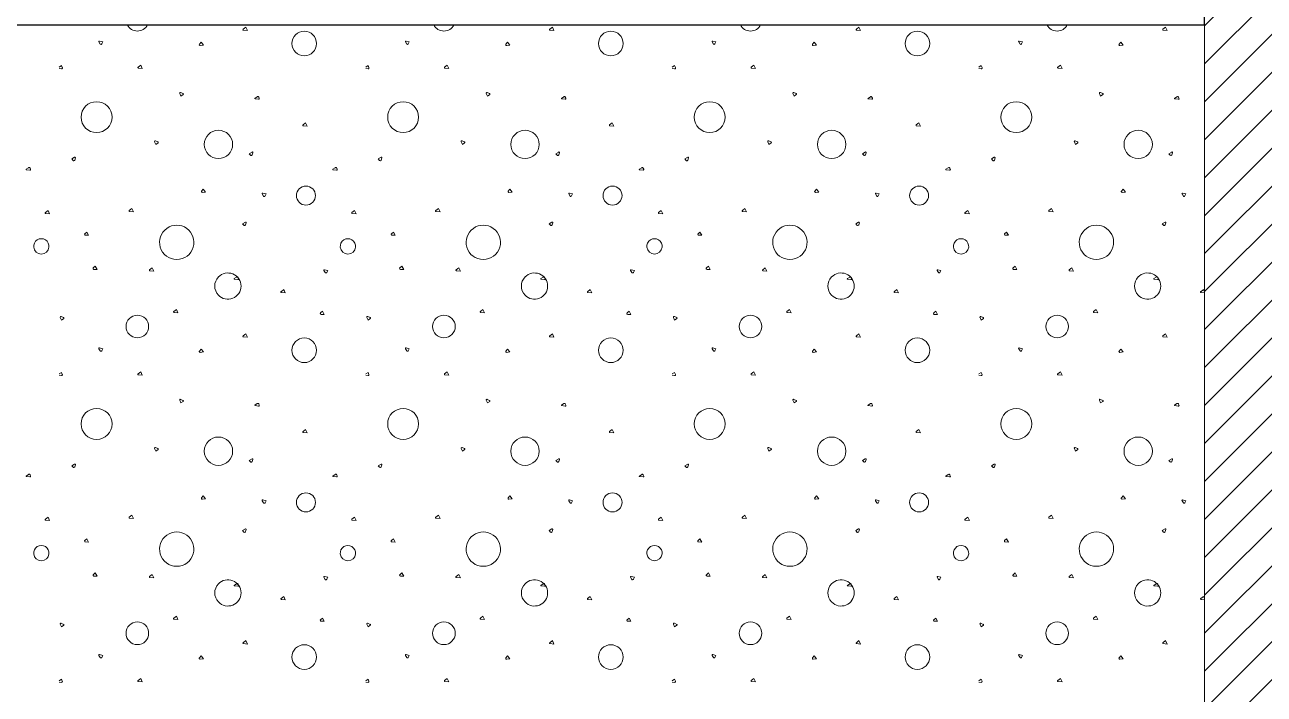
# Model space of a CAD drawing. Header units: millimetres. Extents: x 15 to 2176, y 3 to 641.
# Drawn here: x 905.7 to 970.3, y 53.2 to 88.1 of the extents above; entities that cross this region are included whole.
import ezdxf
from ezdxf.xclip import XClip

# ---------------------------------------------------------------- set-up
doc = ezdxf.new("R2010")
doc.units = ezdxf.units.MM
doc.header["$MEASUREMENT"] = 0
doc.header["$XCLIPFRAME"] = 0
doc.layers.add('A--------P-', color=7, linetype='Continuous')
doc.layers.add('A-01SF-----', color=7, linetype='Continuous')
doc.layers.add('A-L-10--EF-', color=4, linetype='Continuous', lineweight=0)

# ---------------------------------------------------------------- blocks, each defined once
blk = doc.blocks.new('*X6')
at = {"layer": 'A-L-10--EF-'}
for p, q in [((917.049, 87.847), (917.184, 87.953)), ((917.269, 87.778), (917.064, 87.796)), ((917.184, 87.953), (917.269, 87.778)), ((933.049, 87.847), (933.184, 87.953)), ((933.269, 87.778), (933.064, 87.796)), ((933.184, 87.953), (933.269, 87.778)), ((949.049, 87.847), (949.184, 87.953)), ((949.269, 87.778), (949.064, 87.796)), ((949.184, 87.953), (949.269, 87.778)), ((965.049, 87.847), (965.184, 87.953)), ((965.269, 87.778), (965.064, 87.796)), ((965.184, 87.953), (965.269, 87.778)), ((909.59, 87.072), (909.521, 87.182)), ((909.553, 87.225), (909.718, 87.181)), ((909.718, 87.181), (909.665, 87.076)), ((914.765, 87.058), (914.851, 87.162)), ((914.971, 87.009), (914.803, 86.988)), ((914.851, 87.162), (914.971, 87.009)), ((925.59, 87.072), (925.521, 87.182)), ((925.553, 87.225), (925.718, 87.181)), ((925.718, 87.181), (925.665, 87.076)), ((930.765, 87.058), (930.851, 87.162)), ((930.971, 87.009), (930.803, 86.988)), ((930.851, 87.162), (930.971, 87.009)), ((941.59, 87.072), (941.521, 87.182)), ((941.553, 87.225), (941.718, 87.181)), ((941.718, 87.181), (941.665, 87.076)), ((946.765, 87.058), (946.851, 87.162)), ((946.971, 87.009), (946.803, 86.988)), ((946.851, 87.162), (946.971, 87.009)), ((957.59, 87.072), (957.521, 87.182)), ((957.553, 87.225), (957.718, 87.181)), ((957.718, 87.181), (957.665, 87.076)), ((962.765, 87.058), (962.851, 87.162)), ((962.971, 87.009), (962.803, 86.988)), ((962.851, 87.162), (962.971, 87.009)), ((907.443, 85.862), (907.564, 85.947)), ((907.565, 85.779), (907.443, 85.795)), ((907.564, 85.947), (907.61, 85.839)), ((911.563, 85.869), (911.699, 85.974)), ((911.784, 85.8), (911.579, 85.818)), ((911.699, 85.974), (911.784, 85.8)), ((923.443, 85.862), (923.564, 85.947)), ((923.565, 85.779), (923.443, 85.795)), ((923.564, 85.947), (923.61, 85.839)), ((927.563, 85.869), (927.699, 85.974)), ((927.784, 85.8), (927.579, 85.818)), ((927.699, 85.974), (927.784, 85.8)), ((939.443, 85.862), (939.564, 85.947)), ((939.565, 85.779), (939.443, 85.795)), ((939.564, 85.947), (939.61, 85.839)), ((943.563, 85.869), (943.699, 85.974)), ((943.784, 85.8), (943.579, 85.818)), ((943.699, 85.974), (943.784, 85.8)), ((955.443, 85.862), (955.564, 85.947)), ((955.565, 85.779), (955.443, 85.795)), ((955.564, 85.947), (955.61, 85.839)), ((959.563, 85.869), (959.699, 85.974)), ((959.784, 85.8), (959.579, 85.818)), ((959.699, 85.974), (959.784, 85.8)), ((913.738, 84.492), (913.799, 84.351)), ((913.911, 84.484), (913.785, 84.539)), ((913.799, 84.351), (913.916, 84.435)), ((917.661, 84.236), (917.783, 84.322)), ((917.849, 84.189), (917.666, 84.214)), ((917.861, 84.299), (917.887, 84.239)), ((929.738, 84.492), (929.799, 84.351)), ((929.911, 84.484), (929.785, 84.539)), ((929.799, 84.351), (929.916, 84.435)), ((933.661, 84.236), (933.783, 84.322)), ((933.849, 84.189), (933.666, 84.214)), ((933.861, 84.299), (933.887, 84.239)), ((945.738, 84.492), (945.799, 84.351)), ((945.911, 84.484), (945.785, 84.539)), ((945.799, 84.351), (945.916, 84.435)), ((949.661, 84.236), (949.783, 84.322)), ((949.849, 84.189), (949.666, 84.214)), ((949.861, 84.299), (949.887, 84.239)), ((961.738, 84.492), (961.799, 84.351)), ((961.911, 84.484), (961.785, 84.539)), ((961.799, 84.351), (961.916, 84.435)), ((965.661, 84.236), (965.783, 84.322)), ((965.849, 84.189), (965.666, 84.214)), ((965.861, 84.299), (965.887, 84.239)), ((920.174, 82.857), (920.309, 82.962)), ((920.394, 82.788), (920.189, 82.805)), ((920.309, 82.962), (920.394, 82.788)), ((936.174, 82.857), (936.309, 82.962)), ((936.394, 82.788), (936.189, 82.805)), ((936.309, 82.962), (936.394, 82.788)), ((952.174, 82.857), (952.309, 82.962)), ((952.394, 82.788), (952.189, 82.805)), ((952.309, 82.962), (952.394, 82.788)), ((912.426, 81.974), (912.487, 81.834)), ((912.599, 81.967), (912.473, 82.022)), ((912.487, 81.834), (912.604, 81.917)), ((928.426, 81.974), (928.487, 81.834)), ((928.599, 81.967), (928.473, 82.022)), ((928.487, 81.834), (928.604, 81.917)), ((944.426, 81.974), (944.487, 81.834)), ((944.599, 81.967), (944.473, 82.022)), ((944.487, 81.834), (944.604, 81.917)), ((960.426, 81.974), (960.487, 81.834)), ((960.599, 81.967), (960.473, 82.022)), ((960.487, 81.834), (960.604, 81.917)), ((908.249, 81.163), (908.101, 81.077)), ((908.101, 81.077), (908.168, 81.002)), ((908.258, 81.022), (908.291, 81.129)), ((917.514, 81.438), (917.365, 81.352)), ((917.365, 81.352), (917.433, 81.277)), ((917.522, 81.297), (917.556, 81.404)), ((924.249, 81.163), (924.101, 81.077)), ((924.101, 81.077), (924.168, 81.002)), ((924.258, 81.022), (924.291, 81.129)), ((933.514, 81.438), (933.365, 81.352)), ((933.365, 81.352), (933.433, 81.277)), ((933.522, 81.297), (933.556, 81.404)), ((940.249, 81.163), (940.101, 81.077)), ((940.101, 81.077), (940.168, 81.002)), ((940.258, 81.022), (940.291, 81.129)), ((949.514, 81.438), (949.365, 81.352)), ((949.365, 81.352), (949.433, 81.277)), ((949.522, 81.297), (949.556, 81.404)), ((956.249, 81.163), (956.101, 81.077)), ((956.101, 81.077), (956.168, 81.002)), ((956.258, 81.022), (956.291, 81.129)), ((965.514, 81.438), (965.365, 81.352)), ((965.365, 81.352), (965.433, 81.277)), ((965.522, 81.297), (965.556, 81.404)), ((905.727, 80.536), (905.849, 80.621)), ((905.916, 80.489), (905.732, 80.514)), ((905.928, 80.599), (905.954, 80.539)), ((921.727, 80.536), (921.849, 80.621)), ((921.916, 80.489), (921.732, 80.514)), ((921.928, 80.599), (921.954, 80.539)), ((937.727, 80.536), (937.849, 80.621)), ((937.916, 80.489), (937.732, 80.514)), ((937.928, 80.599), (937.954, 80.539)), ((953.727, 80.536), (953.849, 80.621)), ((953.916, 80.489), (953.732, 80.514)), ((953.928, 80.599), (953.954, 80.539)), ((914.882, 79.402), (914.969, 79.506)), ((915.089, 79.353), (914.921, 79.332)), ((914.969, 79.506), (915.089, 79.353)), ((918.115, 79.141), (918.046, 79.251)), ((918.077, 79.294), (918.243, 79.25)), ((918.243, 79.25), (918.19, 79.145)), ((930.882, 79.402), (930.969, 79.506)), ((931.089, 79.353), (930.921, 79.332)), ((930.969, 79.506), (931.089, 79.353)), ((934.115, 79.141), (934.046, 79.251)), ((934.077, 79.294), (934.243, 79.25)), ((934.243, 79.25), (934.19, 79.145)), ((946.882, 79.402), (946.969, 79.506)), ((947.089, 79.353), (946.921, 79.332)), ((946.969, 79.506), (947.089, 79.353)), ((950.115, 79.141), (950.046, 79.251)), ((950.077, 79.294), (950.243, 79.25)), ((950.243, 79.25), (950.19, 79.145)), ((962.882, 79.402), (962.969, 79.506)), ((963.089, 79.353), (962.921, 79.332)), ((962.969, 79.506), (963.089, 79.353)), ((966.115, 79.141), (966.046, 79.251)), ((966.077, 79.294), (966.243, 79.25)), ((966.243, 79.25), (966.19, 79.145)), ((906.727, 78.286), (906.863, 78.391)), ((906.863, 78.391), (906.948, 78.216)), ((911.102, 78.39), (911.237, 78.495)), ((911.322, 78.321), (911.117, 78.338)), ((911.237, 78.495), (911.322, 78.321)), ((922.727, 78.286), (922.863, 78.391)), ((922.863, 78.391), (922.948, 78.216)), ((927.102, 78.39), (927.237, 78.495)), ((927.322, 78.321), (927.117, 78.338)), ((927.237, 78.495), (927.322, 78.321)), ((938.727, 78.286), (938.863, 78.391)), ((938.863, 78.391), (938.948, 78.216)), ((943.102, 78.39), (943.237, 78.495)), ((943.322, 78.321), (943.117, 78.338)), ((943.237, 78.495), (943.322, 78.321)), ((954.727, 78.286), (954.863, 78.391)), ((954.863, 78.391), (954.948, 78.216)), ((959.102, 78.39), (959.237, 78.495)), ((959.322, 78.321), (959.117, 78.338)), ((959.237, 78.495), (959.322, 78.321)), ((906.948, 78.216), (906.743, 78.234)), ((917.163, 77.779), (917.015, 77.693)), ((917.015, 77.693), (917.082, 77.618)), ((917.172, 77.638), (917.205, 77.746)), ((922.948, 78.216), (922.743, 78.234)), ((933.163, 77.779), (933.015, 77.693)), ((933.015, 77.693), (933.082, 77.618)), ((933.172, 77.638), (933.205, 77.746)), ((938.948, 78.216), (938.743, 78.234)), ((949.163, 77.779), (949.015, 77.693)), ((949.015, 77.693), (949.082, 77.618)), ((949.172, 77.638), (949.205, 77.746)), ((954.948, 78.216), (954.743, 78.234)), ((965.163, 77.779), (965.015, 77.693)), ((965.015, 77.693), (965.082, 77.618)), ((965.172, 77.638), (965.205, 77.746)), ((908.788, 77.175), (908.889, 77.264)), ((908.984, 77.095), (908.815, 77.099)), ((908.889, 77.264), (908.984, 77.095)), ((924.788, 77.175), (924.889, 77.264)), ((924.984, 77.095), (924.815, 77.099)), ((924.889, 77.264), (924.984, 77.095)), ((940.788, 77.175), (940.889, 77.264)), ((940.984, 77.095), (940.815, 77.099)), ((940.889, 77.264), (940.984, 77.095)), ((956.788, 77.175), (956.889, 77.264)), ((956.984, 77.095), (956.815, 77.099)), ((956.889, 77.264), (956.984, 77.095)), ((909.228, 75.394), (909.33, 75.483)), ((909.425, 75.314), (909.256, 75.319)), ((909.33, 75.483), (909.425, 75.314)), ((912.161, 75.3), (912.297, 75.405)), ((912.382, 75.231), (912.176, 75.249)), ((912.297, 75.405), (912.382, 75.231)), ((921.336, 75.149), (921.266, 75.258)), ((921.298, 75.302), (921.464, 75.258)), ((921.464, 75.258), (921.411, 75.153)), ((925.228, 75.394), (925.33, 75.483)), ((925.425, 75.314), (925.256, 75.319)), ((925.33, 75.483), (925.425, 75.314)), ((928.161, 75.3), (928.297, 75.405)), ((928.382, 75.231), (928.176, 75.249)), ((928.297, 75.405), (928.382, 75.231)), ((937.336, 75.149), (937.266, 75.258)), ((937.298, 75.302), (937.464, 75.258)), ((937.464, 75.258), (937.411, 75.153)), ((941.228, 75.394), (941.33, 75.483)), ((941.425, 75.314), (941.256, 75.319)), ((941.33, 75.483), (941.425, 75.314)), ((944.161, 75.3), (944.297, 75.405)), ((944.382, 75.231), (944.176, 75.249)), ((944.297, 75.405), (944.382, 75.231)), ((953.336, 75.149), (953.266, 75.258)), ((953.298, 75.302), (953.464, 75.258)), ((953.464, 75.258), (953.411, 75.153)), ((957.228, 75.394), (957.33, 75.483)), ((957.425, 75.314), (957.256, 75.319)), ((957.33, 75.483), (957.425, 75.314)), ((960.161, 75.3), (960.297, 75.405)), ((960.382, 75.231), (960.176, 75.249)), ((960.297, 75.405), (960.382, 75.231)), ((916.581, 74.834), (916.703, 74.92)), ((916.77, 74.787), (916.587, 74.812)), ((916.782, 74.897), (916.808, 74.837)), ((932.581, 74.834), (932.703, 74.92)), ((932.77, 74.787), (932.587, 74.812)), ((932.782, 74.897), (932.808, 74.837)), ((948.581, 74.834), (948.703, 74.92)), ((948.77, 74.787), (948.587, 74.812)), ((948.782, 74.897), (948.808, 74.837)), ((964.581, 74.834), (964.703, 74.92)), ((964.77, 74.787), (964.587, 74.812)), ((964.782, 74.897), (964.808, 74.837)), ((919.027, 74.155), (919.163, 74.261)), ((919.248, 74.086), (919.042, 74.104)), ((919.163, 74.261), (919.248, 74.086)), ((935.027, 74.155), (935.163, 74.261)), ((935.248, 74.086), (935.042, 74.104)), ((935.163, 74.261), (935.248, 74.086)), ((951.027, 74.155), (951.163, 74.261)), ((951.248, 74.086), (951.042, 74.104)), ((951.163, 74.261), (951.248, 74.086)), ((967.027, 74.155), (967.163, 74.261)), ((967.22, 74.089), (967.042, 74.104)), ((967.163, 74.261), (967.22, 74.143)), ((913.427, 73.127), (913.562, 73.232)), ((913.562, 73.232), (913.647, 73.058)), ((921.088, 73.045), (921.189, 73.134)), ((921.189, 73.134), (921.284, 72.965)), ((929.427, 73.127), (929.562, 73.232)), ((929.562, 73.232), (929.647, 73.058)), ((937.088, 73.045), (937.189, 73.134)), ((937.189, 73.134), (937.284, 72.965)), ((945.427, 73.127), (945.562, 73.232)), ((945.562, 73.232), (945.647, 73.058)), ((953.088, 73.045), (953.189, 73.134)), ((953.189, 73.134), (953.284, 72.965)), ((961.427, 73.127), (961.562, 73.232)), ((961.562, 73.232), (961.647, 73.058)), ((907.503, 72.811), (907.565, 72.671)), ((907.676, 72.804), (907.551, 72.859)), ((907.565, 72.671), (907.681, 72.754)), ((913.647, 73.058), (913.442, 73.075)), ((921.284, 72.965), (921.115, 72.969)), ((923.503, 72.811), (923.565, 72.671)), ((923.676, 72.804), (923.551, 72.859)), ((923.565, 72.671), (923.681, 72.754)), ((929.647, 73.058), (929.442, 73.075)), ((937.284, 72.965), (937.115, 72.969)), ((939.503, 72.811), (939.565, 72.671)), ((939.676, 72.804), (939.551, 72.859)), ((939.565, 72.671), (939.681, 72.754)), ((945.647, 73.058), (945.442, 73.075)), ((953.284, 72.965), (953.115, 72.969)), ((955.503, 72.811), (955.565, 72.671)), ((955.676, 72.804), (955.551, 72.859)), ((955.565, 72.671), (955.681, 72.754)), ((961.647, 73.058), (961.442, 73.075)), ((917.049, 71.847), (917.184, 71.953)), ((917.184, 71.953), (917.269, 71.778)), ((933.049, 71.847), (933.184, 71.953)), ((933.184, 71.953), (933.269, 71.778)), ((949.049, 71.847), (949.184, 71.953)), ((949.184, 71.953), (949.269, 71.778)), ((965.049, 71.847), (965.184, 71.953)), ((965.184, 71.953), (965.269, 71.778)), ((909.59, 71.072), (909.521, 71.182)), ((909.553, 71.225), (909.718, 71.181)), ((909.718, 71.181), (909.665, 71.076)), ((914.765, 71.058), (914.851, 71.162)), ((914.851, 71.162), (914.971, 71.009)), ((917.269, 71.778), (917.064, 71.796)), ((925.59, 71.072), (925.521, 71.182)), ((925.553, 71.225), (925.718, 71.181)), ((925.718, 71.181), (925.665, 71.076)), ((930.765, 71.058), (930.851, 71.162)), ((930.851, 71.162), (930.971, 71.009)), ((933.269, 71.778), (933.064, 71.796)), ((941.59, 71.072), (941.521, 71.182)), ((941.553, 71.225), (941.718, 71.181)), ((941.718, 71.181), (941.665, 71.076)), ((946.765, 71.058), (946.851, 71.162)), ((946.851, 71.162), (946.971, 71.009)), ((949.269, 71.778), (949.064, 71.796)), ((957.59, 71.072), (957.521, 71.182)), ((957.553, 71.225), (957.718, 71.181)), ((957.718, 71.181), (957.665, 71.076)), ((962.765, 71.058), (962.851, 71.162)), ((962.851, 71.162), (962.971, 71.009)), ((965.269, 71.778), (965.064, 71.796)), ((914.971, 71.009), (914.803, 70.988)), ((930.971, 71.009), (930.803, 70.988)), ((946.971, 71.009), (946.803, 70.988)), ((962.971, 71.009), (962.803, 70.988)), ((907.443, 69.862), (907.564, 69.947)), ((907.564, 69.947), (907.61, 69.839)), ((911.563, 69.869), (911.699, 69.974)), ((911.699, 69.974), (911.784, 69.8)), ((923.443, 69.862), (923.564, 69.947)), ((923.564, 69.947), (923.61, 69.839)), ((927.563, 69.869), (927.699, 69.974)), ((927.699, 69.974), (927.784, 69.8)), ((939.443, 69.862), (939.564, 69.947)), ((939.564, 69.947), (939.61, 69.839)), ((943.563, 69.869), (943.699, 69.974)), ((943.699, 69.974), (943.784, 69.8)), ((955.443, 69.862), (955.564, 69.947)), ((955.564, 69.947), (955.61, 69.839)), ((959.563, 69.869), (959.699, 69.974)), ((959.699, 69.974), (959.784, 69.8)), ((907.565, 69.779), (907.443, 69.795)), ((911.784, 69.8), (911.579, 69.818)), ((923.565, 69.779), (923.443, 69.795)), ((927.784, 69.8), (927.579, 69.818)), ((939.565, 69.779), (939.443, 69.795)), ((943.784, 69.8), (943.579, 69.818)), ((955.565, 69.779), (955.443, 69.795)), ((959.784, 69.8), (959.579, 69.818)), ((913.738, 68.492), (913.799, 68.351)), ((913.911, 68.484), (913.785, 68.539)), ((913.799, 68.351), (913.916, 68.435)), ((917.661, 68.236), (917.783, 68.322)), ((917.849, 68.189), (917.666, 68.214)), ((917.861, 68.299), (917.887, 68.239)), ((929.738, 68.492), (929.799, 68.351)), ((929.911, 68.484), (929.785, 68.539)), ((929.799, 68.351), (929.916, 68.435)), ((933.661, 68.236), (933.783, 68.322)), ((933.849, 68.189), (933.666, 68.214)), ((933.861, 68.299), (933.887, 68.239)), ((945.738, 68.492), (945.799, 68.351)), ((945.911, 68.484), (945.785, 68.539)), ((945.799, 68.351), (945.916, 68.435)), ((949.661, 68.236), (949.783, 68.322)), ((949.849, 68.189), (949.666, 68.214)), ((949.861, 68.299), (949.887, 68.239)), ((961.738, 68.492), (961.799, 68.351)), ((961.911, 68.484), (961.785, 68.539)), ((961.799, 68.351), (961.916, 68.435)), ((965.661, 68.236), (965.783, 68.322)), ((965.849, 68.189), (965.666, 68.214)), ((965.861, 68.299), (965.887, 68.239)), ((920.174, 66.857), (920.309, 66.962)), ((920.394, 66.788), (920.189, 66.805)), ((920.309, 66.962), (920.394, 66.788)), ((936.174, 66.857), (936.309, 66.962)), ((936.394, 66.788), (936.189, 66.805)), ((936.309, 66.962), (936.394, 66.788)), ((952.174, 66.857), (952.309, 66.962)), ((952.394, 66.788), (952.189, 66.805)), ((952.309, 66.962), (952.394, 66.788)), ((912.599, 65.967), (912.473, 66.022)), ((928.599, 65.967), (928.473, 66.022)), ((944.599, 65.967), (944.473, 66.022)), ((960.599, 65.967), (960.473, 66.022)), ((912.426, 65.974), (912.487, 65.834)), ((912.487, 65.834), (912.604, 65.917)), ((917.514, 65.438), (917.365, 65.352)), ((917.365, 65.352), (917.433, 65.277)), ((917.522, 65.297), (917.556, 65.404)), ((928.426, 65.974), (928.487, 65.834)), ((928.487, 65.834), (928.604, 65.917)), ((933.514, 65.438), (933.365, 65.352)), ((933.365, 65.352), (933.433, 65.277)), ((933.522, 65.297), (933.556, 65.404)), ((944.426, 65.974), (944.487, 65.834)), ((944.487, 65.834), (944.604, 65.917)), ((949.514, 65.438), (949.365, 65.352)), ((949.365, 65.352), (949.433, 65.277)), ((949.522, 65.297), (949.556, 65.404)), ((960.426, 65.974), (960.487, 65.834)), ((960.487, 65.834), (960.604, 65.917)), ((965.514, 65.438), (965.365, 65.352)), ((965.365, 65.352), (965.433, 65.277)), ((965.522, 65.297), (965.556, 65.404)), ((908.249, 65.163), (908.101, 65.077)), ((908.101, 65.077), (908.168, 65.002)), ((908.258, 65.022), (908.291, 65.129)), ((924.249, 65.163), (924.101, 65.077)), ((924.101, 65.077), (924.168, 65.002)), ((924.258, 65.022), (924.291, 65.129)), ((940.249, 65.163), (940.101, 65.077)), ((940.101, 65.077), (940.168, 65.002)), ((940.258, 65.022), (940.291, 65.129)), ((956.249, 65.163), (956.101, 65.077)), ((956.101, 65.077), (956.168, 65.002)), ((956.258, 65.022), (956.291, 65.129)), ((905.727, 64.536), (905.849, 64.621)), ((905.916, 64.489), (905.732, 64.514)), ((905.928, 64.599), (905.954, 64.539)), ((921.727, 64.536), (921.849, 64.621)), ((921.916, 64.489), (921.732, 64.514)), ((921.928, 64.599), (921.954, 64.539)), ((937.727, 64.536), (937.849, 64.621)), ((937.916, 64.489), (937.732, 64.514)), ((937.928, 64.599), (937.954, 64.539)), ((953.727, 64.536), (953.849, 64.621)), ((953.916, 64.489), (953.732, 64.514)), ((953.928, 64.599), (953.954, 64.539)), ((914.882, 63.402), (914.969, 63.506)), ((914.969, 63.506), (915.089, 63.353)), ((930.882, 63.402), (930.969, 63.506)), ((930.969, 63.506), (931.089, 63.353)), ((946.882, 63.402), (946.969, 63.506)), ((946.969, 63.506), (947.089, 63.353)), ((962.882, 63.402), (962.969, 63.506)), ((962.969, 63.506), (963.089, 63.353)), ((915.089, 63.353), (914.921, 63.332)), ((918.115, 63.141), (918.046, 63.251)), ((918.077, 63.294), (918.243, 63.25)), ((918.243, 63.25), (918.19, 63.145)), ((931.089, 63.353), (930.921, 63.332)), ((934.115, 63.141), (934.046, 63.251)), ((934.077, 63.294), (934.243, 63.25)), ((934.243, 63.25), (934.19, 63.145)), ((947.089, 63.353), (946.921, 63.332)), ((950.115, 63.141), (950.046, 63.251)), ((950.077, 63.294), (950.243, 63.25)), ((950.243, 63.25), (950.19, 63.145)), ((963.089, 63.353), (962.921, 63.332)), ((966.115, 63.141), (966.046, 63.251)), ((966.077, 63.294), (966.243, 63.25)), ((966.243, 63.25), (966.19, 63.145)), ((906.727, 62.286), (906.863, 62.391)), ((906.948, 62.216), (906.743, 62.234)), ((906.863, 62.391), (906.948, 62.216)), ((911.102, 62.39), (911.237, 62.495)), ((911.322, 62.321), (911.117, 62.338)), ((911.237, 62.495), (911.322, 62.321)), ((922.727, 62.286), (922.863, 62.391)), ((922.948, 62.216), (922.743, 62.234)), ((922.863, 62.391), (922.948, 62.216)), ((927.102, 62.39), (927.237, 62.495)), ((927.322, 62.321), (927.117, 62.338)), ((927.237, 62.495), (927.322, 62.321)), ((938.727, 62.286), (938.863, 62.391)), ((938.948, 62.216), (938.743, 62.234)), ((938.863, 62.391), (938.948, 62.216)), ((943.102, 62.39), (943.237, 62.495)), ((943.322, 62.321), (943.117, 62.338)), ((943.237, 62.495), (943.322, 62.321)), ((954.727, 62.286), (954.863, 62.391)), ((954.948, 62.216), (954.743, 62.234)), ((954.863, 62.391), (954.948, 62.216)), ((959.102, 62.39), (959.237, 62.495)), ((959.322, 62.321), (959.117, 62.338)), ((959.237, 62.495), (959.322, 62.321)), ((917.163, 61.779), (917.015, 61.693)), ((917.015, 61.693), (917.082, 61.618)), ((917.172, 61.638), (917.205, 61.746)), ((933.163, 61.779), (933.015, 61.693)), ((933.015, 61.693), (933.082, 61.618)), ((933.172, 61.638), (933.205, 61.746)), ((949.163, 61.779), (949.015, 61.693)), ((949.015, 61.693), (949.082, 61.618)), ((949.172, 61.638), (949.205, 61.746)), ((965.163, 61.779), (965.015, 61.693)), ((965.015, 61.693), (965.082, 61.618)), ((965.172, 61.638), (965.205, 61.746)), ((908.788, 61.175), (908.889, 61.264)), ((908.984, 61.095), (908.815, 61.099)), ((908.889, 61.264), (908.984, 61.095)), ((924.788, 61.175), (924.889, 61.264)), ((924.984, 61.095), (924.815, 61.099)), ((924.889, 61.264), (924.984, 61.095)), ((940.788, 61.175), (940.889, 61.264)), ((940.984, 61.095), (940.815, 61.099)), ((940.889, 61.264), (940.984, 61.095)), ((956.788, 61.175), (956.889, 61.264)), ((956.984, 61.095), (956.815, 61.099)), ((956.889, 61.264), (956.984, 61.095)), ((909.228, 59.394), (909.33, 59.483)), ((909.425, 59.314), (909.256, 59.319)), ((909.33, 59.483), (909.425, 59.314)), ((912.161, 59.3), (912.297, 59.405)), ((912.382, 59.231), (912.176, 59.249)), ((912.297, 59.405), (912.382, 59.231)), ((916.581, 58.834), (916.703, 58.92)), ((916.782, 58.897), (916.808, 58.837)), ((921.336, 59.149), (921.266, 59.258)), ((921.298, 59.302), (921.464, 59.258)), ((921.464, 59.258), (921.411, 59.153)), ((925.228, 59.394), (925.33, 59.483)), ((925.425, 59.314), (925.256, 59.319)), ((925.33, 59.483), (925.425, 59.314)), ((928.161, 59.3), (928.297, 59.405)), ((928.382, 59.231), (928.176, 59.249)), ((928.297, 59.405), (928.382, 59.231)), ((932.581, 58.834), (932.703, 58.92)), ((932.782, 58.897), (932.808, 58.837)), ((937.336, 59.149), (937.266, 59.258)), ((937.298, 59.302), (937.464, 59.258)), ((937.464, 59.258), (937.411, 59.153)), ((941.228, 59.394), (941.33, 59.483)), ((941.425, 59.314), (941.256, 59.319)), ((941.33, 59.483), (941.425, 59.314)), ((944.161, 59.3), (944.297, 59.405)), ((944.382, 59.231), (944.176, 59.249)), ((944.297, 59.405), (944.382, 59.231)), ((948.581, 58.834), (948.703, 58.92)), ((948.782, 58.897), (948.808, 58.837)), ((953.336, 59.149), (953.266, 59.258)), ((953.298, 59.302), (953.464, 59.258)), ((953.464, 59.258), (953.411, 59.153)), ((957.228, 59.394), (957.33, 59.483)), ((957.425, 59.314), (957.256, 59.319)), ((957.33, 59.483), (957.425, 59.314)), ((960.161, 59.3), (960.297, 59.405)), ((960.382, 59.231), (960.176, 59.249)), ((960.297, 59.405), (960.382, 59.231)), ((964.581, 58.834), (964.703, 58.92)), ((964.782, 58.897), (964.808, 58.837)), ((916.77, 58.787), (916.587, 58.812)), ((919.027, 58.155), (919.163, 58.261)), ((919.163, 58.261), (919.248, 58.086)), ((932.77, 58.787), (932.587, 58.812)), ((935.027, 58.155), (935.163, 58.261)), ((935.163, 58.261), (935.248, 58.086)), ((948.77, 58.787), (948.587, 58.812)), ((951.027, 58.155), (951.163, 58.261)), ((951.163, 58.261), (951.248, 58.086)), ((964.77, 58.787), (964.587, 58.812)), ((967.027, 58.155), (967.163, 58.261)), ((967.163, 58.261), (967.22, 58.143)), ((919.248, 58.086), (919.042, 58.104)), ((935.248, 58.086), (935.042, 58.104)), ((951.248, 58.086), (951.042, 58.104)), ((967.22, 58.089), (967.042, 58.104)), ((913.427, 57.127), (913.562, 57.232)), ((913.647, 57.058), (913.442, 57.075)), ((913.562, 57.232), (913.647, 57.058)), ((921.088, 57.045), (921.189, 57.134)), ((921.284, 56.965), (921.115, 56.969)), ((921.189, 57.134), (921.284, 56.965)), ((929.427, 57.127), (929.562, 57.232)), ((929.647, 57.058), (929.442, 57.075)), ((929.562, 57.232), (929.647, 57.058)), ((937.088, 57.045), (937.189, 57.134)), ((937.284, 56.965), (937.115, 56.969)), ((937.189, 57.134), (937.284, 56.965)), ((945.427, 57.127), (945.562, 57.232)), ((945.647, 57.058), (945.442, 57.075)), ((945.562, 57.232), (945.647, 57.058)), ((953.088, 57.045), (953.189, 57.134)), ((953.284, 56.965), (953.115, 56.969)), ((953.189, 57.134), (953.284, 56.965)), ((961.427, 57.127), (961.562, 57.232)), ((961.647, 57.058), (961.442, 57.075)), ((961.562, 57.232), (961.647, 57.058)), ((907.503, 56.811), (907.565, 56.671)), ((907.676, 56.804), (907.551, 56.859)), ((907.565, 56.671), (907.681, 56.754)), ((923.503, 56.811), (923.565, 56.671)), ((923.676, 56.804), (923.551, 56.859)), ((923.565, 56.671), (923.681, 56.754)), ((939.503, 56.811), (939.565, 56.671)), ((939.676, 56.804), (939.551, 56.859)), ((939.565, 56.671), (939.681, 56.754)), ((955.503, 56.811), (955.565, 56.671)), ((955.676, 56.804), (955.551, 56.859)), ((955.565, 56.671), (955.681, 56.754)), ((917.049, 55.847), (917.184, 55.953)), ((917.269, 55.778), (917.064, 55.796)), ((917.184, 55.953), (917.269, 55.778)), ((933.049, 55.847), (933.184, 55.953)), ((933.269, 55.778), (933.064, 55.796)), ((933.184, 55.953), (933.269, 55.778)), ((949.049, 55.847), (949.184, 55.953)), ((949.269, 55.778), (949.064, 55.796)), ((949.184, 55.953), (949.269, 55.778)), ((965.049, 55.847), (965.184, 55.953)), ((965.269, 55.778), (965.064, 55.796)), ((965.184, 55.953), (965.269, 55.778)), ((909.59, 55.072), (909.521, 55.182)), ((909.553, 55.225), (909.718, 55.181)), ((909.718, 55.181), (909.665, 55.076)), ((914.765, 55.058), (914.851, 55.162)), ((914.971, 55.009), (914.803, 54.988)), ((914.851, 55.162), (914.971, 55.009)), ((925.59, 55.072), (925.521, 55.182)), ((925.553, 55.225), (925.718, 55.181)), ((925.718, 55.181), (925.665, 55.076)), ((930.765, 55.058), (930.851, 55.162)), ((930.971, 55.009), (930.803, 54.988)), ((930.851, 55.162), (930.971, 55.009)), ((941.59, 55.072), (941.521, 55.182)), ((941.553, 55.225), (941.718, 55.181)), ((941.718, 55.181), (941.665, 55.076)), ((946.765, 55.058), (946.851, 55.162)), ((946.971, 55.009), (946.803, 54.988)), ((946.851, 55.162), (946.971, 55.009)), ((957.59, 55.072), (957.521, 55.182)), ((957.553, 55.225), (957.718, 55.181)), ((957.718, 55.181), (957.665, 55.076)), ((962.765, 55.058), (962.851, 55.162)), ((962.971, 55.009), (962.803, 54.988)), ((962.851, 55.162), (962.971, 55.009)), ((907.443, 53.862), (907.564, 53.947)), ((907.565, 53.779), (907.443, 53.795)), ((907.564, 53.947), (907.61, 53.839)), ((911.563, 53.869), (911.699, 53.974)), ((911.784, 53.8), (911.579, 53.818)), ((911.699, 53.974), (911.784, 53.8)), ((923.443, 53.862), (923.564, 53.947)), ((923.565, 53.779), (923.443, 53.795)), ((923.564, 53.947), (923.61, 53.839)), ((927.563, 53.869), (927.699, 53.974)), ((927.784, 53.8), (927.579, 53.818)), ((927.699, 53.974), (927.784, 53.8)), ((939.443, 53.862), (939.564, 53.947)), ((939.565, 53.779), (939.443, 53.795)), ((939.564, 53.947), (939.61, 53.839)), ((943.563, 53.869), (943.699, 53.974)), ((943.784, 53.8), (943.579, 53.818)), ((943.699, 53.974), (943.784, 53.8)), ((955.443, 53.862), (955.564, 53.947)), ((955.565, 53.779), (955.443, 53.795)), ((955.564, 53.947), (955.61, 53.839)), ((959.563, 53.869), (959.699, 53.974)), ((959.784, 53.8), (959.579, 53.818)), ((959.699, 53.974), (959.784, 53.8))]:
    blk.add_line(p, q, dxfattribs=at)
for centre, radius in [((920.236, 87.098), 0.643), ((936.236, 87.098), 0.643), ((952.236, 87.098), 0.643), ((909.397, 83.257), 0.807), ((925.397, 83.257), 0.807), ((941.397, 83.257), 0.807), ((957.397, 83.257), 0.807), ((920.325, 79.166), 0.496), ((936.325, 79.166), 0.496), ((952.325, 79.166), 0.496), ((911.526, 72.337), 0.59), ((927.526, 72.337), 0.59), ((943.526, 72.337), 0.59), ((959.526, 72.337), 0.59), ((920.236, 71.098), 0.643), ((936.236, 71.098), 0.643), ((952.236, 71.098), 0.643), ((909.397, 67.257), 0.807), ((925.397, 67.257), 0.807), ((941.397, 67.257), 0.807), ((957.397, 67.257), 0.807), ((920.325, 63.166), 0.496), ((936.325, 63.166), 0.496), ((952.325, 63.166), 0.496), ((911.526, 56.337), 0.59), ((927.526, 56.337), 0.59), ((943.526, 56.337), 0.59), ((959.526, 56.337), 0.59), ((920.236, 55.098), 0.643), ((936.236, 55.098), 0.643), ((952.236, 55.098), 0.643)]:
    blk.add_circle(centre, radius, dxfattribs=at)
for centre, radius, start, end in [((911.526, 88.337), 0.59, 206.45267, 333.54733), ((927.526, 88.337), 0.59, 206.45267, 333.54733), ((943.526, 88.337), 0.59, 206.45267, 333.54733), ((959.526, 88.337), 0.59, 206.45267, 333.54733), ((917.067, 87.825), 0.0288, 127.90217, 265.07679), ((933.067, 87.825), 0.0288, 127.90217, 265.07679), ((949.067, 87.825), 0.0288, 127.90217, 265.07679), ((965.067, 87.825), 0.0288, 127.90217, 265.07679), ((909.545, 87.197), 0.0288, 75.20671, 212.38132), ((909.627, 87.095), 0.0432, 212.38132, 333.2854), ((914.798, 87.03), 0.0432, 140.11386, 277.28848), ((925.545, 87.197), 0.0288, 75.20671, 212.38132), ((925.627, 87.095), 0.0432, 212.38132, 333.2854), ((930.798, 87.03), 0.0432, 140.11386, 277.28848), ((941.545, 87.197), 0.0288, 75.20671, 212.38132), ((941.627, 87.095), 0.0432, 212.38132, 333.2854), ((946.798, 87.03), 0.0432, 140.11386, 277.28848), ((957.545, 87.197), 0.0288, 75.20671, 212.38132), ((957.627, 87.095), 0.0432, 212.38132, 333.2854), ((962.798, 87.03), 0.0432, 140.11386, 277.28848), ((907.571, 85.822), 0.0432, 262.28848, 23.19256), ((911.581, 85.846), 0.0288, 127.90217, 265.07679), ((923.571, 85.822), 0.0432, 262.28848, 23.19256), ((927.581, 85.846), 0.0288, 127.90217, 265.07679), ((939.571, 85.822), 0.0432, 262.28848, 23.19256), ((943.581, 85.846), 0.0288, 127.90217, 265.07679), ((955.571, 85.822), 0.0432, 262.28848, 23.19256), ((959.581, 85.846), 0.0288, 127.90217, 265.07679), ((913.771, 84.506), 0.036, 66.44748, 203.62209), ((913.899, 84.458), 0.0288, 305.5434, 66.44748), ((917.667, 84.226), 0.012, 125.11386, 262.28848), ((917.813, 84.278), 0.0528, 23.19256, 125.11386), ((917.854, 84.225), 0.036, 262.28848, 23.19256), ((929.771, 84.506), 0.036, 66.44748, 203.62209), ((929.899, 84.458), 0.0288, 305.5434, 66.44748), ((933.667, 84.226), 0.012, 125.11386, 262.28848), ((933.813, 84.278), 0.0528, 23.19256, 125.11386), ((933.854, 84.225), 0.036, 262.28848, 23.19256), ((945.771, 84.506), 0.036, 66.44748, 203.62209), ((945.899, 84.458), 0.0288, 305.5434, 66.44748), ((949.667, 84.226), 0.012, 125.11386, 262.28848), ((949.813, 84.278), 0.0528, 23.19256, 125.11386), ((949.854, 84.225), 0.036, 262.28848, 23.19256), ((961.771, 84.506), 0.036, 66.44748, 203.62209), ((961.899, 84.458), 0.0288, 305.5434, 66.44748), ((965.667, 84.226), 0.012, 125.11386, 262.28848), ((965.813, 84.278), 0.0528, 23.19256, 125.11386), ((965.854, 84.225), 0.036, 262.28848, 23.19256), ((920.192, 82.834), 0.0288, 127.90217, 265.07679), ((936.192, 82.834), 0.0288, 127.90217, 265.07679), ((952.192, 82.834), 0.0288, 127.90217, 265.07679), ((915.758, 81.835), 0.74, 90, 270), ((915.758, 81.835), 0.74, 270, 90), ((931.758, 81.835), 0.74, 90, 270), ((931.758, 81.835), 0.74, 270, 90), ((947.758, 81.835), 0.74, 90, 270), ((947.758, 81.835), 0.74, 270, 90), ((963.758, 81.835), 0.74, 90, 270), ((963.758, 81.835), 0.74, 270, 90), ((912.459, 81.989), 0.036, 66.44748, 203.62209), ((912.587, 81.941), 0.0288, 305.5434, 66.44748), ((928.459, 81.989), 0.036, 66.44748, 203.62209), ((928.587, 81.941), 0.0288, 305.5434, 66.44748), ((944.459, 81.989), 0.036, 66.44748, 203.62209), ((944.587, 81.941), 0.0288, 305.5434, 66.44748), ((960.459, 81.989), 0.036, 66.44748, 203.62209), ((960.587, 81.941), 0.0288, 305.5434, 66.44748), ((908.207, 81.037), 0.0528, 221.92131, 342.82539), ((908.263, 81.138), 0.0288, 342.82539, 120), ((917.472, 81.312), 0.0528, 221.92131, 342.82539), ((917.528, 81.413), 0.0288, 342.82539, 120), ((924.207, 81.037), 0.0528, 221.92131, 342.82539), ((924.263, 81.138), 0.0288, 342.82539, 120), ((933.472, 81.312), 0.0528, 221.92131, 342.82539), ((933.528, 81.413), 0.0288, 342.82539, 120), ((940.207, 81.037), 0.0528, 221.92131, 342.82539), ((940.263, 81.138), 0.0288, 342.82539, 120), ((949.472, 81.312), 0.0528, 221.92131, 342.82539), ((949.528, 81.413), 0.0288, 342.82539, 120), ((956.207, 81.037), 0.0528, 221.92131, 342.82539), ((956.263, 81.138), 0.0288, 342.82539, 120), ((965.472, 81.312), 0.0528, 221.92131, 342.82539), ((965.528, 81.413), 0.0288, 342.82539, 120), ((905.734, 80.526), 0.012, 125.11386, 262.28848), ((905.879, 80.578), 0.0528, 23.19256, 125.11386), ((905.921, 80.525), 0.036, 262.28848, 23.19256), ((921.734, 80.526), 0.012, 125.11386, 262.28848), ((921.879, 80.578), 0.0528, 23.19256, 125.11386), ((921.921, 80.525), 0.036, 262.28848, 23.19256), ((937.734, 80.526), 0.012, 125.11386, 262.28848), ((937.879, 80.578), 0.0528, 23.19256, 125.11386), ((937.921, 80.525), 0.036, 262.28848, 23.19256), ((953.734, 80.526), 0.012, 125.11386, 262.28848), ((953.879, 80.578), 0.0528, 23.19256, 125.11386), ((953.921, 80.525), 0.036, 262.28848, 23.19256), ((914.916, 79.375), 0.0432, 140.11386, 277.28848), ((918.07, 79.266), 0.0288, 75.20671, 212.38132), ((918.152, 79.164), 0.0432, 212.38132, 333.2854), ((930.916, 79.375), 0.0432, 140.11386, 277.28848), ((934.07, 79.266), 0.0288, 75.20671, 212.38132), ((934.152, 79.164), 0.0432, 212.38132, 333.2854), ((946.916, 79.375), 0.0432, 140.11386, 277.28848), ((950.07, 79.266), 0.0288, 75.20671, 212.38132), ((950.152, 79.164), 0.0432, 212.38132, 333.2854), ((962.916, 79.375), 0.0432, 140.11386, 277.28848), ((966.07, 79.266), 0.0288, 75.20671, 212.38132), ((966.152, 79.164), 0.0432, 212.38132, 333.2854), ((906.745, 78.263), 0.0288, 127.90217, 265.07679), ((911.12, 78.367), 0.0288, 127.90217, 265.07679), ((922.745, 78.263), 0.0288, 127.90217, 265.07679), ((927.12, 78.367), 0.0288, 127.90217, 265.07679), ((938.745, 78.263), 0.0288, 127.90217, 265.07679), ((943.12, 78.367), 0.0288, 127.90217, 265.07679), ((954.745, 78.263), 0.0288, 127.90217, 265.07679), ((959.12, 78.367), 0.0288, 127.90217, 265.07679), ((913.581, 76.727), 0.897, 343.60886, 196.39114), ((917.121, 77.654), 0.0528, 221.92131, 342.82539), ((917.177, 77.754), 0.0288, 342.82539, 120), ((929.581, 76.727), 0.897, 343.60886, 196.39114), ((933.121, 77.654), 0.0528, 221.92131, 342.82539), ((933.177, 77.754), 0.0288, 342.82539, 120), ((945.581, 76.727), 0.897, 343.60886, 196.39114), ((949.121, 77.654), 0.0528, 221.92131, 342.82539), ((949.177, 77.754), 0.0288, 342.82539, 120), ((961.581, 76.727), 0.897, 343.60886, 196.39114), ((965.121, 77.654), 0.0528, 221.92131, 342.82539), ((965.177, 77.754), 0.0288, 342.82539, 120), ((908.817, 77.143), 0.0432, 131.23861, 268.41323), ((924.817, 77.143), 0.0432, 131.23861, 268.41323), ((940.817, 77.143), 0.0432, 131.23861, 268.41323), ((956.817, 77.143), 0.0432, 131.23861, 268.41323), ((906.514, 76.518), 0.4, 353.70667, 186.29333), ((906.514, 76.518), 0.4, 186.29333, 353.70667), ((913.581, 76.727), 0.897, 196.39114, 343.60886), ((922.514, 76.518), 0.4, 353.70667, 186.29333), ((922.514, 76.518), 0.4, 186.29333, 353.70667), ((929.581, 76.727), 0.897, 196.39114, 343.60886), ((938.514, 76.518), 0.4, 353.70667, 186.29333), ((938.514, 76.518), 0.4, 186.29333, 353.70667), ((945.581, 76.727), 0.897, 196.39114, 343.60886), ((954.514, 76.518), 0.4, 353.70667, 186.29333), ((954.514, 76.518), 0.4, 186.29333, 353.70667), ((961.581, 76.727), 0.897, 196.39114, 343.60886), ((909.257, 75.362), 0.0432, 131.23861, 268.41323), ((912.179, 75.277), 0.0288, 127.90217, 265.07679), ((916.252, 74.445), 0.686, 223.8713, 136.1287), ((921.291, 75.274), 0.0288, 75.20671, 212.38132), ((921.372, 75.172), 0.0432, 212.38132, 333.2854), ((925.257, 75.362), 0.0432, 131.23861, 268.41323), ((928.179, 75.277), 0.0288, 127.90217, 265.07679), ((932.252, 74.445), 0.686, 223.8713, 136.1287), ((937.291, 75.274), 0.0288, 75.20671, 212.38132), ((937.372, 75.172), 0.0432, 212.38132, 333.2854), ((941.257, 75.362), 0.0432, 131.23861, 268.41323), ((944.179, 75.277), 0.0288, 127.90217, 265.07679), ((948.252, 74.445), 0.686, 223.8713, 136.1287), ((953.291, 75.274), 0.0288, 75.20671, 212.38132), ((953.372, 75.172), 0.0432, 212.38132, 333.2854), ((957.257, 75.362), 0.0432, 131.23861, 268.41323), ((960.179, 75.277), 0.0288, 127.90217, 265.07679), ((964.252, 74.445), 0.686, 223.8713, 136.1287), ((916.252, 74.445), 0.686, 136.1287, 223.8713), ((916.588, 74.824), 0.012, 125.11386, 262.28848), ((916.734, 74.876), 0.0528, 23.19256, 125.11386), ((916.775, 74.823), 0.036, 262.28848, 23.19256), ((932.252, 74.445), 0.686, 136.1287, 223.8713), ((932.588, 74.824), 0.012, 125.11386, 262.28848), ((932.734, 74.876), 0.0528, 23.19256, 125.11386), ((932.775, 74.823), 0.036, 262.28848, 23.19256), ((948.252, 74.445), 0.686, 136.1287, 223.8713), ((948.588, 74.824), 0.012, 125.11386, 262.28848), ((948.734, 74.876), 0.0528, 23.19256, 125.11386), ((948.775, 74.823), 0.036, 262.28848, 23.19256), ((964.252, 74.445), 0.686, 136.1287, 223.8713), ((964.588, 74.824), 0.012, 125.11386, 262.28848), ((964.734, 74.876), 0.0528, 23.19256, 125.11386), ((964.775, 74.823), 0.036, 262.28848, 23.19256), ((919.045, 74.133), 0.0288, 127.90217, 265.07679), ((935.045, 74.133), 0.0288, 127.90217, 265.07679), ((951.045, 74.133), 0.0288, 127.90217, 265.07679), ((967.045, 74.133), 0.0288, 127.90217, 265.07679), ((913.445, 73.104), 0.0288, 127.90217, 265.07679), ((929.445, 73.104), 0.0288, 127.90217, 265.07679), ((945.445, 73.104), 0.0288, 127.90217, 265.07679), ((961.445, 73.104), 0.0288, 127.90217, 265.07679), ((907.536, 72.826), 0.036, 66.44748, 203.62209), ((907.664, 72.778), 0.0288, 305.5434, 66.44748), ((921.116, 73.013), 0.0432, 131.23861, 268.41323), ((923.536, 72.826), 0.036, 66.44748, 203.62209), ((923.664, 72.778), 0.0288, 305.5434, 66.44748), ((937.116, 73.013), 0.0432, 131.23861, 268.41323), ((939.536, 72.826), 0.036, 66.44748, 203.62209), ((939.664, 72.778), 0.0288, 305.5434, 66.44748), ((953.116, 73.013), 0.0432, 131.23861, 268.41323), ((955.536, 72.826), 0.036, 66.44748, 203.62209), ((955.664, 72.778), 0.0288, 305.5434, 66.44748), ((917.067, 71.825), 0.0288, 127.90217, 265.07679), ((933.067, 71.825), 0.0288, 127.90217, 265.07679), ((949.067, 71.825), 0.0288, 127.90217, 265.07679), ((965.067, 71.825), 0.0288, 127.90217, 265.07679), ((909.545, 71.197), 0.0288, 75.20671, 212.38132), ((925.545, 71.197), 0.0288, 75.20671, 212.38132), ((941.545, 71.197), 0.0288, 75.20671, 212.38132), ((957.545, 71.197), 0.0288, 75.20671, 212.38132), ((909.627, 71.095), 0.0432, 212.38132, 333.2854), ((914.798, 71.03), 0.0432, 140.11386, 277.28848), ((925.627, 71.095), 0.0432, 212.38132, 333.2854), ((930.798, 71.03), 0.0432, 140.11386, 277.28848), ((941.627, 71.095), 0.0432, 212.38132, 333.2854), ((946.798, 71.03), 0.0432, 140.11386, 277.28848), ((957.627, 71.095), 0.0432, 212.38132, 333.2854), ((962.798, 71.03), 0.0432, 140.11386, 277.28848), ((911.581, 69.846), 0.0288, 127.90217, 265.07679), ((927.581, 69.846), 0.0288, 127.90217, 265.07679), ((943.581, 69.846), 0.0288, 127.90217, 265.07679), ((959.581, 69.846), 0.0288, 127.90217, 265.07679), ((907.571, 69.822), 0.0432, 262.28848, 23.19256), ((923.571, 69.822), 0.0432, 262.28848, 23.19256), ((939.571, 69.822), 0.0432, 262.28848, 23.19256), ((955.571, 69.822), 0.0432, 262.28848, 23.19256), ((913.771, 68.506), 0.036, 66.44748, 203.62209), ((913.899, 68.458), 0.0288, 305.5434, 66.44748), ((917.667, 68.226), 0.012, 125.11386, 262.28848), ((917.813, 68.278), 0.0528, 23.19256, 125.11386), ((917.854, 68.225), 0.036, 262.28848, 23.19256), ((929.771, 68.506), 0.036, 66.44748, 203.62209), ((929.899, 68.458), 0.0288, 305.5434, 66.44748), ((933.667, 68.226), 0.012, 125.11386, 262.28848), ((933.813, 68.278), 0.0528, 23.19256, 125.11386), ((933.854, 68.225), 0.036, 262.28848, 23.19256), ((945.771, 68.506), 0.036, 66.44748, 203.62209), ((945.899, 68.458), 0.0288, 305.5434, 66.44748), ((949.667, 68.226), 0.012, 125.11386, 262.28848), ((949.813, 68.278), 0.0528, 23.19256, 125.11386), ((949.854, 68.225), 0.036, 262.28848, 23.19256), ((961.771, 68.506), 0.036, 66.44748, 203.62209), ((961.899, 68.458), 0.0288, 305.5434, 66.44748), ((965.667, 68.226), 0.012, 125.11386, 262.28848), ((965.813, 68.278), 0.0528, 23.19256, 125.11386), ((965.854, 68.225), 0.036, 262.28848, 23.19256), ((920.192, 66.834), 0.0288, 127.90217, 265.07679), ((936.192, 66.834), 0.0288, 127.90217, 265.07679), ((952.192, 66.834), 0.0288, 127.90217, 265.07679), ((912.459, 65.989), 0.036, 66.44748, 203.62209), ((915.758, 65.835), 0.74, 90, 270), ((915.758, 65.835), 0.74, 270, 90), ((928.459, 65.989), 0.036, 66.44748, 203.62209), ((931.758, 65.835), 0.74, 90, 270), ((931.758, 65.835), 0.74, 270, 90), ((944.459, 65.989), 0.036, 66.44748, 203.62209), ((947.758, 65.835), 0.74, 90, 270), ((947.758, 65.835), 0.74, 270, 90), ((960.459, 65.989), 0.036, 66.44748, 203.62209), ((963.758, 65.835), 0.74, 90, 270), ((963.758, 65.835), 0.74, 270, 90), ((912.587, 65.941), 0.0288, 305.5434, 66.44748), ((917.528, 65.413), 0.0288, 342.82539, 120), ((928.587, 65.941), 0.0288, 305.5434, 66.44748), ((933.528, 65.413), 0.0288, 342.82539, 120), ((944.587, 65.941), 0.0288, 305.5434, 66.44748), ((949.528, 65.413), 0.0288, 342.82539, 120), ((960.587, 65.941), 0.0288, 305.5434, 66.44748), ((965.528, 65.413), 0.0288, 342.82539, 120), ((908.207, 65.037), 0.0528, 221.92131, 342.82539), ((908.263, 65.138), 0.0288, 342.82539, 120), ((917.472, 65.312), 0.0528, 221.92131, 342.82539), ((924.207, 65.037), 0.0528, 221.92131, 342.82539), ((924.263, 65.138), 0.0288, 342.82539, 120), ((933.472, 65.312), 0.0528, 221.92131, 342.82539), ((940.207, 65.037), 0.0528, 221.92131, 342.82539), ((940.263, 65.138), 0.0288, 342.82539, 120), ((949.472, 65.312), 0.0528, 221.92131, 342.82539), ((956.207, 65.037), 0.0528, 221.92131, 342.82539), ((956.263, 65.138), 0.0288, 342.82539, 120), ((965.472, 65.312), 0.0528, 221.92131, 342.82539), ((905.734, 64.526), 0.012, 125.11386, 262.28848), ((905.879, 64.578), 0.0528, 23.19256, 125.11386), ((905.921, 64.525), 0.036, 262.28848, 23.19256), ((921.734, 64.526), 0.012, 125.11386, 262.28848), ((921.879, 64.578), 0.0528, 23.19256, 125.11386), ((921.921, 64.525), 0.036, 262.28848, 23.19256), ((937.734, 64.526), 0.012, 125.11386, 262.28848), ((937.879, 64.578), 0.0528, 23.19256, 125.11386), ((937.921, 64.525), 0.036, 262.28848, 23.19256), ((953.734, 64.526), 0.012, 125.11386, 262.28848), ((953.879, 64.578), 0.0528, 23.19256, 125.11386), ((953.921, 64.525), 0.036, 262.28848, 23.19256), ((914.916, 63.375), 0.0432, 140.11386, 277.28848), ((930.916, 63.375), 0.0432, 140.11386, 277.28848), ((946.916, 63.375), 0.0432, 140.11386, 277.28848), ((962.916, 63.375), 0.0432, 140.11386, 277.28848), ((918.07, 63.266), 0.0288, 75.20671, 212.38132), ((918.152, 63.164), 0.0432, 212.38132, 333.2854), ((934.07, 63.266), 0.0288, 75.20671, 212.38132), ((934.152, 63.164), 0.0432, 212.38132, 333.2854), ((950.07, 63.266), 0.0288, 75.20671, 212.38132), ((950.152, 63.164), 0.0432, 212.38132, 333.2854), ((966.07, 63.266), 0.0288, 75.20671, 212.38132), ((966.152, 63.164), 0.0432, 212.38132, 333.2854), ((906.745, 62.263), 0.0288, 127.90217, 265.07679), ((911.12, 62.367), 0.0288, 127.90217, 265.07679), ((922.745, 62.263), 0.0288, 127.90217, 265.07679), ((927.12, 62.367), 0.0288, 127.90217, 265.07679), ((938.745, 62.263), 0.0288, 127.90217, 265.07679), ((943.12, 62.367), 0.0288, 127.90217, 265.07679), ((954.745, 62.263), 0.0288, 127.90217, 265.07679), ((959.12, 62.367), 0.0288, 127.90217, 265.07679), ((913.581, 60.727), 0.897, 343.60886, 196.39114), ((917.121, 61.654), 0.0528, 221.92131, 342.82539), ((917.177, 61.754), 0.0288, 342.82539, 120), ((929.581, 60.727), 0.897, 343.60886, 196.39114), ((933.121, 61.654), 0.0528, 221.92131, 342.82539), ((933.177, 61.754), 0.0288, 342.82539, 120), ((945.581, 60.727), 0.897, 343.60886, 196.39114), ((949.121, 61.654), 0.0528, 221.92131, 342.82539), ((949.177, 61.754), 0.0288, 342.82539, 120), ((961.581, 60.727), 0.897, 343.60886, 196.39114), ((965.121, 61.654), 0.0528, 221.92131, 342.82539), ((965.177, 61.754), 0.0288, 342.82539, 120), ((906.514, 60.518), 0.4, 353.70667, 186.29333), ((908.817, 61.143), 0.0432, 131.23861, 268.41323), ((922.514, 60.518), 0.4, 353.70667, 186.29333), ((924.817, 61.143), 0.0432, 131.23861, 268.41323), ((938.514, 60.518), 0.4, 353.70667, 186.29333), ((940.817, 61.143), 0.0432, 131.23861, 268.41323), ((954.514, 60.518), 0.4, 353.70667, 186.29333), ((956.817, 61.143), 0.0432, 131.23861, 268.41323), ((906.514, 60.518), 0.4, 186.29333, 353.70667), ((913.581, 60.727), 0.897, 196.39114, 343.60886), ((922.514, 60.518), 0.4, 186.29333, 353.70667), ((929.581, 60.727), 0.897, 196.39114, 343.60886), ((938.514, 60.518), 0.4, 186.29333, 353.70667), ((945.581, 60.727), 0.897, 196.39114, 343.60886), ((954.514, 60.518), 0.4, 186.29333, 353.70667), ((961.581, 60.727), 0.897, 196.39114, 343.60886), ((909.257, 59.362), 0.0432, 131.23861, 268.41323), ((912.179, 59.277), 0.0288, 127.90217, 265.07679), ((916.252, 58.445), 0.686, 136.1287, 223.8713), ((916.252, 58.445), 0.686, 223.8713, 136.1287), ((916.734, 58.876), 0.0528, 23.19256, 125.11386), ((921.291, 59.274), 0.0288, 75.20671, 212.38132), ((921.372, 59.172), 0.0432, 212.38132, 333.2854), ((925.257, 59.362), 0.0432, 131.23861, 268.41323), ((928.179, 59.277), 0.0288, 127.90217, 265.07679), ((932.252, 58.445), 0.686, 136.1287, 223.8713), ((932.252, 58.445), 0.686, 223.8713, 136.1287), ((932.734, 58.876), 0.0528, 23.19256, 125.11386), ((937.291, 59.274), 0.0288, 75.20671, 212.38132), ((937.372, 59.172), 0.0432, 212.38132, 333.2854), ((941.257, 59.362), 0.0432, 131.23861, 268.41323), ((944.179, 59.277), 0.0288, 127.90217, 265.07679), ((948.252, 58.445), 0.686, 136.1287, 223.8713), ((948.252, 58.445), 0.686, 223.8713, 136.1287), ((948.734, 58.876), 0.0528, 23.19256, 125.11386), ((953.291, 59.274), 0.0288, 75.20671, 212.38132), ((953.372, 59.172), 0.0432, 212.38132, 333.2854), ((957.257, 59.362), 0.0432, 131.23861, 268.41323), ((960.179, 59.277), 0.0288, 127.90217, 265.07679), ((964.252, 58.445), 0.686, 136.1287, 223.8713), ((964.252, 58.445), 0.686, 223.8713, 136.1287), ((964.734, 58.876), 0.0528, 23.19256, 125.11386), ((916.588, 58.824), 0.012, 125.11386, 262.28848), ((916.775, 58.823), 0.036, 262.28848, 23.19256), ((932.588, 58.824), 0.012, 125.11386, 262.28848), ((932.775, 58.823), 0.036, 262.28848, 23.19256), ((948.588, 58.824), 0.012, 125.11386, 262.28848), ((948.775, 58.823), 0.036, 262.28848, 23.19256), ((964.588, 58.824), 0.012, 125.11386, 262.28848), ((964.775, 58.823), 0.036, 262.28848, 23.19256), ((919.045, 58.133), 0.0288, 127.90217, 265.07679), ((935.045, 58.133), 0.0288, 127.90217, 265.07679), ((951.045, 58.133), 0.0288, 127.90217, 265.07679), ((967.045, 58.133), 0.0288, 127.90217, 265.07679), ((913.445, 57.104), 0.0288, 127.90217, 265.07679), ((921.116, 57.013), 0.0432, 131.23861, 268.41323), ((929.445, 57.104), 0.0288, 127.90217, 265.07679), ((937.116, 57.013), 0.0432, 131.23861, 268.41323), ((945.445, 57.104), 0.0288, 127.90217, 265.07679), ((953.116, 57.013), 0.0432, 131.23861, 268.41323), ((961.445, 57.104), 0.0288, 127.90217, 265.07679), ((907.536, 56.826), 0.036, 66.44748, 203.62209), ((907.664, 56.778), 0.0288, 305.5434, 66.44748), ((923.536, 56.826), 0.036, 66.44748, 203.62209), ((923.664, 56.778), 0.0288, 305.5434, 66.44748), ((939.536, 56.826), 0.036, 66.44748, 203.62209), ((939.664, 56.778), 0.0288, 305.5434, 66.44748), ((955.536, 56.826), 0.036, 66.44748, 203.62209), ((955.664, 56.778), 0.0288, 305.5434, 66.44748), ((917.067, 55.825), 0.0288, 127.90217, 265.07679), ((933.067, 55.825), 0.0288, 127.90217, 265.07679), ((949.067, 55.825), 0.0288, 127.90217, 265.07679), ((965.067, 55.825), 0.0288, 127.90217, 265.07679), ((909.545, 55.197), 0.0288, 75.20671, 212.38132), ((909.627, 55.095), 0.0432, 212.38132, 333.2854), ((914.798, 55.03), 0.0432, 140.11386, 277.28848), ((925.545, 55.197), 0.0288, 75.20671, 212.38132), ((925.627, 55.095), 0.0432, 212.38132, 333.2854), ((930.798, 55.03), 0.0432, 140.11386, 277.28848), ((941.545, 55.197), 0.0288, 75.20671, 212.38132), ((941.627, 55.095), 0.0432, 212.38132, 333.2854), ((946.798, 55.03), 0.0432, 140.11386, 277.28848), ((957.545, 55.197), 0.0288, 75.20671, 212.38132), ((957.627, 55.095), 0.0432, 212.38132, 333.2854), ((962.798, 55.03), 0.0432, 140.11386, 277.28848), ((907.571, 53.822), 0.0432, 262.28848, 23.19256), ((911.581, 53.846), 0.0288, 127.90217, 265.07679), ((923.571, 53.822), 0.0432, 262.28848, 23.19256), ((927.581, 53.846), 0.0288, 127.90217, 265.07679), ((939.571, 53.822), 0.0432, 262.28848, 23.19256), ((943.581, 53.846), 0.0288, 127.90217, 265.07679), ((955.571, 53.822), 0.0432, 262.28848, 23.19256), ((959.581, 53.846), 0.0288, 127.90217, 265.07679)]:
    blk.add_arc(centre, radius, start, end, dxfattribs=at)
blk = doc.blocks.new('Drawing_2_2', base_point=(803.38, 329.559))
at = {"layer": 'A-L-10--EF-', "linetype": 'Continuous'}
h = blk.add_hatch(dxfattribs=at)
h.set_pattern_fill('BRANDSÄKRARE_0002', color=256, style=0, pattern_type=2)
h.set_pattern_definition([(45, (963.7575, 92.4741), (-0.98995, 0.98995), [])])
h.paths.add_polyline_path([(967.22, 18.474), (1003.22, 18.474), (1003.22, 148.474), (967.22, 148.474)])
at = {"layer": 'A-01SF-----'}
for p, q in [((967.22, 88.074), (967.22, 92.474)), ((851.899, 88.074), (967.22, 88.074))]:
    blk.add_line(p, q, dxfattribs=at)
at = {"layer": 'A-L-10--EF-'}
for p, q in [((967.22, 18.474), (967.22, 148.474)), ((851.899, 88.074), (967.22, 88.074)), ((967.22, 18.474), (967.22, 88.074))]:
    blk.add_line(p, q, dxfattribs=at)
blk.add_blockref('*X6', (0, 0))

msp = doc.modelspace()

# ---------------------------------------------------------------- block references
at = {"layer": 'A--------P-'}
ref = msp.add_blockref('Drawing_2_2', (803.38, 329.559), dxfattribs=at)
XClip(ref).set_block_clipping_path([(543.1975168981, 18.4741086751), (1063.5621721229, 640.6436337123)])

doc.saveas('drawing.dxf')
